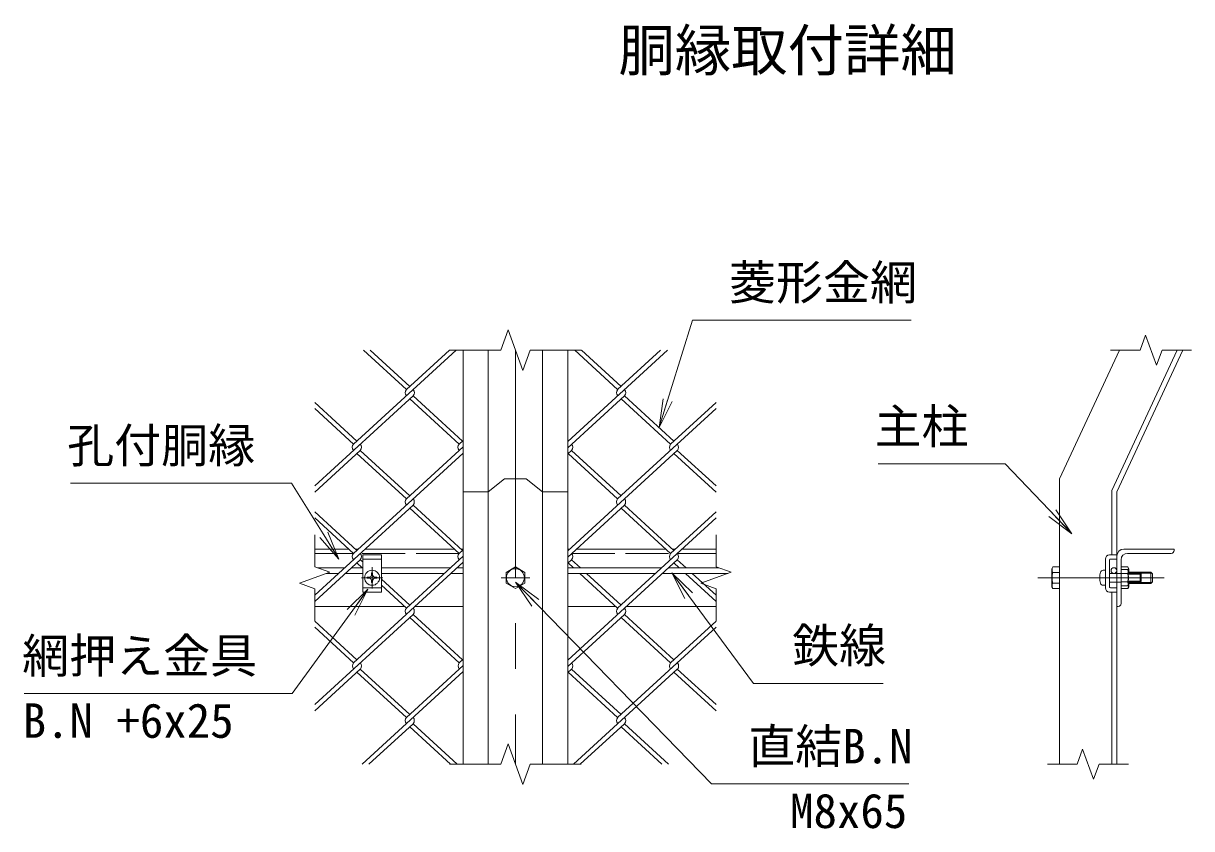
# Model space of a CAD drawing. Units: millimetres, scale not verified. Extents: x -4200 to 4200, y -2970 to 2970.
# Drawn here: x 729 to 2359, y 395 to 1518 of the extents above; entities that cross this region are included whole.
import ezdxf
from ezdxf.enums import TextEntityAlignment as Align

# ---------------------------------------------------------------- set-up
doc = ezdxf.new("R2010")
doc.units = ezdxf.units.MM
doc.header["$LTSCALE"] = 10
doc.linetypes.add('DASHED', pattern=[7.5, 6, -1.5])
doc.linetypes.add('USER1', pattern=[50.8, 31.75, -6.35, 6.35, -6.35])
for name, color, linetype, lineweight in [('0-0_D-STR1', 1, 'Continuous', 18), ('0-1_D-BMK', 2, 'USER1', 13), ('0-2_D-STR-DIM', 7, 'Continuous', 13), ('0-3_D-STR3', 3, 'Continuous', 13), ('0-7_D-STR-TXT', 7, 'Continuous', 13), ('0-8_0', 7, 'Continuous', 18), ('0-B_D-STR2', 7, 'Continuous', 13)]:
    doc.layers.add(name, color=color, linetype=linetype, lineweight=lineweight)
doc.layers.add('0-A_D-TTL-TXT', color=7, linetype='Continuous')
doc.styles.add('ＭＳ ゴシック', font='')
doc.styles.get('ＭＳ ゴシック').set_extended_font_data('MS Gothic')

# ---------------------------------------------------------------- blocks, each defined once
blk = doc.blocks.new('_Open')
at = {"layer": '0-8_0'}
blk.add_line((-10, 1.667), (0, 0), dxfattribs=at)
blk.add_lwpolyline([(-10, -1.667), (0, 0), (-10, 0)], dxfattribs=at)

msp = doc.modelspace()

# ---------------------------------------------------------------- linework, layer by layer
at = {"layer": '0-0_D-STR1'}
for p, q in [((1342.47, 484.45), (1342.47, 1061.88)), ((1377.47, 484.45), (1377.47, 1061.88)), ((1453.47, 484.45), (1453.47, 1061.88)), ((1488.47, 484.45), (1488.47, 1061.88)), ((2174.78, 882.19), (2258.57, 1061.88)), ((2247.78, 866), (2339.12, 1061.88)), ((2254.78, 864.45), (2346.84, 1061.88)), ((2174.78, 484.45), (2174.78, 882.19)), ((2247.78, 776.45), (2247.78, 866)), ((2254.78, 484.45), (2254.78, 864.45)), ((1182.85, 784.45), (1135.47, 784.45)), ((1196.26, 784.45), (1192.32, 784.45)), ((1330.3, 784.45), (1205.73, 784.45)), ((1342.47, 784.45), (1339.78, 784.45)), ((1488.47, 784.45), (1491.17, 784.45)), ((1500.64, 784.45), (1625.21, 784.45)), ((1634.69, 784.45), (1638.62, 784.45)), ((1648.09, 784.45), (1695.47, 784.45)), ((2334.78, 784.45), (2264.78, 784.45)), ((2334.78, 782.45), (2334.78, 784.45)), ((2254.78, 774.45), (2254.78, 704.45)), ((2260.78, 769.45), (2260.78, 708.45)), ((2330.78, 778.45), (2269.78, 778.45)), ((2247.78, 484.45), (2247.78, 724.45)), ((1135.47, 704.45), (1260.68, 704.45)), ((1275.35, 704.45), (1342.47, 704.45)), ((1555.59, 704.45), (1488.47, 704.45)), ((1695.47, 704.45), (1570.26, 704.45)), ((2256.78, 704.45), (2254.78, 704.45))]:
    msp.add_line(p, q, dxfattribs=at)
at = {"layer": '0-0_D-STR1', "linetype": 'DASHED'}
for p, q in [((1189.71, 778.45), (1135.47, 778.45)), ((1336.85, 778.45), (1198.87, 778.45)), ((1494.09, 778.45), (1632.07, 778.45)), ((1641.23, 778.45), (1695.47, 778.45))]:
    msp.add_line(p, q, dxfattribs=at)
at = {"layer": '0-0_D-STR1'}
msp.add_lwpolyline([(1342.47, 864.45), (1377.47, 864.45), (1400.47, 882.19), (1430.47, 882.19), (1453.47, 864.45), (1488.47, 864.45)], dxfattribs=at)
for centre, radius, start, end in [((2264.78, 774.45), 10, 90, 180), ((2269.78, 769.45), 9, 90, 180), ((2330.78, 782.45), 4, 270, 0), ((2256.78, 708.45), 4, 270, 0)]:
    msp.add_arc(centre, radius, start, end, dxfattribs=at)
at = {"layer": '0-1_D-BMK'}
for p, q in [((1415.47, 1061.88), (1415.47, 484.45)), ((1215.47, 759.33), (1215.47, 729.57)), ((1200.59, 744.45), (1230.35, 744.45)), ((1435.47, 744.45), (1395.47, 744.45)), ((2320.78, 744.45), (2144.78, 744.45))]:
    msp.add_line(p, q, dxfattribs=at)
at = {"layer": '0-2_D-STR-DIM'}
for p, q in [((1394.95, 1061.88), (1323.47, 1061.88)), ((1507.47, 1061.88), (1435.99, 1061.88)), ((2246.21, 1061.88), (2287.32, 1061.88)), ((2318.1, 1061.88), (2359.21, 1061.88)), ((1135.47, 804.45), (1135.47, 759.84)), ((1695.47, 804.45), (1695.47, 759.84)), ((1135.47, 729.06), (1135.47, 684.45)), ((1695.47, 729.06), (1695.47, 684.45)), ((1394.95, 484.45), (1323.47, 484.45)), ((1507.47, 484.45), (1435.99, 484.45)), ((2158.28, 484.45), (2199.39, 484.45)), ((2230.17, 484.45), (2271.28, 484.45))]:
    msp.add_line(p, q, dxfattribs=at)
for points in [[(1394.95, 1061.88), (1405.21, 1090.07), (1425.73, 1033.69), (1435.99, 1061.88)], [(2318.1, 1061.88), (2310.4, 1040.73), (2295.01, 1083.02), (2287.32, 1061.88)], [(1135.47, 729.06), (1114.33, 736.76), (1156.61, 752.15), (1135.47, 759.84)], [(1695.47, 729.06), (1674.33, 736.76), (1716.61, 752.15), (1695.47, 759.84)], [(1394.95, 484.45), (1405.21, 512.64), (1425.73, 456.26), (1435.99, 484.45)], [(2230.17, 484.45), (2222.48, 463.31), (2207.09, 505.6), (2199.39, 484.45)]]:
    msp.add_lwpolyline(points, dxfattribs=at)
at = {"layer": '0-3_D-STR3'}
for p, q in [((1202.47, 776.45), (1228.47, 776.45)), ((1202.47, 724.45), (1202.47, 776.45)), ((2238.78, 770.45), (2238.78, 730.45)), ((2244.78, 776.45), (2254.78, 776.45)), ((2244.78, 769.45), (2244.78, 731.45)), ((2245.78, 770.45), (2254.78, 770.45)), ((2254.78, 776.45), (2254.78, 770.45)), ((1177.35, 758.45), (1139.29, 758.45)), ((1168.62, 750.45), (1151.96, 750.45)), ((1202.47, 750.45), (1178.1, 750.45)), ((1202.47, 758.45), (1186.83, 758.45)), ((1214.74, 751.15), (1214.69, 748.06)), ((1214.69, 751.15), (1216.2, 751.15)), ((1216.2, 751.15), (1216.26, 748.06)), ((1228.47, 758.45), (1324.81, 758.45)), ((1228.47, 750.45), (1316.08, 750.45)), ((1325.55, 750.45), (1342.47, 750.45)), ((1334.28, 758.45), (1342.47, 758.45)), ((1415.47, 759.46), (1402.47, 751.96)), ((1402.47, 751.96), (1402.47, 736.95)), ((1428.47, 751.96), (1415.47, 759.46)), ((1428.47, 736.95), (1428.47, 751.96)), ((1619.72, 758.45), (1488.47, 758.45)), ((1610.99, 750.45), (1488.47, 750.45)), ((1711.96, 750.45), (1620.46, 750.45)), ((1699.29, 758.45), (1629.19, 758.45)), ((2164.18, 757.05), (2165.57, 759.46)), ((2164.18, 757.05), (2164.18, 731.85)), ((2174.78, 759.46), (2165.57, 759.46)), ((2174.78, 751.96), (2165.57, 751.96)), ((2174.78, 759.46), (2174.78, 729.44)), ((2235.73, 754.95), (2238.78, 754.95)), ((2238.78, 754.95), (2238.78, 733.95)), ((2244.78, 750.45), (2260.78, 750.45)), ((2260.78, 759.46), (2269.99, 759.46)), ((2260.78, 759.46), (2260.78, 729.44)), ((2260.78, 755.95), (2260.78, 732.95)), ((2260.78, 755.95), (2269.58, 755.95)), ((2269.58, 750.2), (2260.78, 750.2)), ((2271.38, 757.05), (2269.99, 759.46)), ((2270.78, 753.12), (2270.78, 735.56)), ((2270.78, 750.45), (2287.58, 750.45)), ((2271.38, 757.05), (2271.38, 750.45)), ((2271.38, 752.45), (2302.38, 752.45)), ((2271.38, 750.95), (2303.88, 750.95)), ((2287.58, 750.45), (2287.58, 738.45)), ((2288.78, 749.25), (2287.58, 750.45)), ((2302.38, 752.45), (2304.78, 750.05)), ((2302.38, 752.45), (2302.38, 736.45)), ((2304.78, 750.05), (2304.78, 738.85)), ((1211.81, 745.24), (1208.77, 745.18)), ((1208.77, 745.18), (1208.77, 743.72)), ((1208.77, 745.18), (1208.77, 743.72)), ((1211.81, 743.67), (1208.77, 743.72)), ((1213.67, 746.18), (1211.81, 745.24)), ((1213.67, 742.72), (1211.81, 743.67)), ((1213.71, 746.22), (1214.69, 748.06)), ((1213.71, 742.69), (1214.69, 740.84)), ((1214.74, 737.75), (1214.69, 740.84)), ((1214.74, 737.75), (1216.2, 737.75)), ((1216.2, 737.75), (1216.26, 740.84)), ((1217.24, 746.22), (1216.26, 748.06)), ((1217.24, 742.69), (1216.26, 740.84)), ((1217.27, 746.18), (1219.13, 745.24)), ((1217.27, 742.72), (1219.13, 743.67)), ((1219.13, 743.67), (1222.17, 743.72)), ((1402.47, 736.95), (1415.47, 729.44)), ((1415.47, 729.44), (1428.47, 736.95)), ((2174.78, 736.95), (2165.57, 736.95)), ((2235.73, 733.95), (2238.78, 733.95)), ((2244.78, 738.45), (2260.78, 738.45)), ((2269.58, 738.7), (2260.78, 738.7)), ((2270.78, 749.25), (2288.78, 749.25)), ((2270.78, 739.65), (2288.78, 739.65)), ((2270.78, 738.45), (2287.58, 738.45)), ((2271.38, 738.45), (2271.38, 731.85)), ((2271.38, 737.95), (2303.88, 737.95)), ((2271.38, 736.45), (2302.38, 736.45)), ((2288.78, 739.65), (2287.58, 738.45)), ((2288.78, 749.25), (2288.78, 739.65)), ((2302.38, 736.45), (2304.78, 738.85)), ((2164.18, 731.85), (2165.57, 729.44)), ((2174.78, 729.44), (2165.57, 729.44)), ((2244.78, 724.45), (2254.78, 724.45)), ((2245.78, 730.45), (2254.78, 730.45)), ((2254.78, 730.45), (2254.78, 724.45)), ((2260.78, 732.95), (2269.58, 732.95)), ((2260.78, 729.44), (2269.99, 729.44)), ((2271.38, 731.85), (2269.99, 729.44))]:
    msp.add_line(p, q, dxfattribs=at)
at = {"layer": '0-3_D-STR3', "linetype": 'DASHED'}
for p, q in [((1202.47, 770.45), (1228.47, 770.45)), ((1228.47, 730.45), (1202.47, 730.45))]:
    msp.add_line(p, q, dxfattribs=at)
at = {"layer": '0-3_D-STR3'}
for points in [[(1228.47, 776.45), (1228.47, 724.45), (1202.47, 724.45)], [(1219.13, 745.24), (1222.17, 745.18), (1222.17, 743.72)]]:
    msp.add_lwpolyline(points, dxfattribs=at)
for centre, radius in [((1215.47, 744.45), 10.5), ((1415.47, 744.45), 12.5), ((2250.78, 754.45), 4)]:
    msp.add_circle(centre, radius, dxfattribs=at)
for centre, radius, start, end in [((2244.78, 770.45), 6, 90, 180), ((2245.78, 769.45), 1, 90, 180), ((2171.06, 755.71), 6.64, 145.61585, 214.38415), ((2189.25, 744.45), 24.84, 162.4121, 197.5879), ((2258.98, 744.45), 28, 163.92714, 196.07286), ((2235.73, 751.15), 3.8, 90, 163.92714), ((2266.74, 753.08), 4.04, 314.68187, 45.31813), ((2256.41, 744.45), 14.38, 336.42363, 23.57637), ((2264.51, 755.71), 6.64, 340.31873, 34.38415), ((2171.06, 733.19), 6.64, 145.61585, 214.38415), ((2235.73, 737.75), 3.8, 196.07286, 270), ((2266.77, 735.83), 4.02, 314.39087, 45.60913), ((2264.51, 733.19), 6.64, 325.61585, 19.51138), ((2246.31, 744.45), 24.84, 350.11086, 9.88914), ((2244.78, 730.45), 6, 180, 270), ((2245.78, 731.45), 1, 180, 270)]:
    msp.add_arc(centre, radius, start, end, dxfattribs=at)
at = {"layer": '0-7_D-STR-TXT'}
for points in [[(1967.92, 1103.63), (1662.43, 1103.63), (1616.64, 955.92)], [(1921.82, 903.42), (2099.14, 903.42), (2190.87, 806.96)], [(794.75, 876.56), (1103.04, 876.56), (1168.15, 772.09)], [(1964.55, 457.12), (1689.01, 457.12), (1416.87, 736.77)], [(1928.76, 597.16), (1747.89, 597.16), (1634.81, 749.83)], [(730.13, 582.95), (1104.15, 582.95), (1208.52, 726.87)]]:
    msp.add_lwpolyline(points, dxfattribs=at)
at = {"layer": '0-B_D-STR2'}
for p, q in [((1332.61, 1061.88), (1189.55, 930.79)), ((1263.28, 1007.03), (1203.42, 1061.88)), ((1268.02, 1011.37), (1212.9, 1061.88)), ((1323.37, 1061.88), (1263.4, 1006.92)), ((1627.52, 1061.88), (1488.47, 934.46)), ((1558.19, 1007.03), (1498.33, 1061.88)), ((1562.93, 1011.37), (1507.81, 1061.88)), ((1618.05, 1061.88), (1558.19, 1007.03)), ((1272.75, 998.35), (1135.47, 872.55)), ((1341.74, 935.13), (1272.75, 998.35)), ((1567.66, 998.35), (1488.47, 925.78)), ((1636.65, 935.13), (1567.66, 998.35)), ((1194.29, 935.13), (1135.47, 989.03)), ((1189.55, 930.79), (1135.47, 980.34)), ((1337.01, 930.79), (1268.02, 994.01)), ((1695.47, 980.34), (1558.19, 854.55)), ((1631.92, 930.79), (1562.93, 994.01)), ((1695.47, 989.03), (1631.92, 930.79)), ((1342.47, 935.8), (1337.01, 930.79)), ((1489.2, 935.13), (1488.47, 935.8)), ((1199.02, 922.11), (1135.47, 863.87)), ((1342.47, 918.44), (1189.55, 778.31)), ((1263.28, 854.55), (1194.29, 917.77)), ((1268.02, 858.89), (1199.02, 922.11)), ((1342.47, 927.12), (1263.28, 854.55)), ((1342.47, 917.1), (1341.74, 917.77)), ((1641.39, 922.11), (1488.47, 781.98)), ((1493.94, 922.11), (1488.47, 917.1)), ((1558.19, 854.55), (1489.61, 917.39)), ((1562.93, 858.89), (1493.94, 922.11)), ((1695.47, 863.87), (1636.65, 917.77)), ((1695.47, 872.55), (1641.39, 922.11)), ((1272.75, 845.87), (1135.47, 720.07)), ((1194.29, 782.65), (1135.47, 836.55)), ((1337.01, 778.31), (1268.02, 841.53)), ((1341.74, 782.65), (1272.75, 845.87)), ((1567.66, 845.87), (1488.47, 773.3)), ((1631.92, 778.31), (1562.93, 841.53)), ((1636.65, 782.65), (1567.66, 845.87)), ((1695.47, 836.55), (1631.92, 778.31)), ((1189.55, 778.31), (1135.47, 827.87)), ((1695.47, 827.87), (1558.19, 702.07)), ((1342.47, 783.32), (1337.01, 778.31)), ((1489.2, 782.65), (1488.47, 783.32)), ((1199.02, 769.63), (1135.47, 711.39)), ((1202.47, 766.47), (1199.02, 769.63)), ((1342.47, 774.64), (1263.28, 702.07)), ((1641.39, 769.63), (1488.47, 629.5)), ((1493.94, 769.63), (1488.47, 764.62)), ((1506.13, 758.45), (1493.94, 769.63)), ((1653.59, 758.45), (1641.39, 769.63)), ((1342.47, 765.96), (1189.55, 625.83)), ((1201.75, 758.45), (1194.29, 765.29)), ((1342.47, 764.62), (1341.74, 765.29)), ((1496.66, 758.45), (1489.2, 765.29)), ((1558.19, 702.07), (1505.39, 750.45)), ((1562.93, 706.41), (1514.86, 750.45)), ((1644.11, 758.45), (1636.65, 765.29)), ((1695.47, 711.39), (1652.84, 750.45)), ((1695.47, 720.07), (1662.32, 750.45)), ((1268.02, 706.41), (1228.47, 742.65)), ((1263.28, 702.07), (1228.47, 733.97)), ((1272.75, 693.39), (1135.47, 567.59)), ((1337.01, 625.83), (1268.02, 689.05)), ((1341.74, 630.17), (1272.75, 693.39)), ((1567.66, 693.39), (1488.47, 620.82)), ((1631.92, 625.83), (1562.93, 689.05)), ((1636.65, 630.17), (1567.66, 693.39)), ((1194.29, 630.17), (1135.47, 684.07)), ((1189.55, 625.83), (1135.47, 675.39)), ((1695.47, 675.39), (1558.19, 549.59)), ((1695.47, 684.07), (1631.92, 625.83)), ((1342.47, 622.16), (1263.28, 549.59)), ((1342.47, 630.84), (1337.01, 625.83)), ((1489.2, 630.17), (1488.47, 630.84)), ((1199.02, 617.15), (1135.47, 558.91)), ((1263.28, 549.59), (1194.29, 612.81)), ((1268.02, 553.93), (1199.02, 617.15)), ((1342.47, 613.48), (1201.67, 484.45)), ((1342.47, 612.14), (1341.74, 612.81)), ((1493.94, 617.15), (1488.47, 612.14)), ((1558.19, 549.59), (1489.2, 612.81)), ((1562.93, 553.93), (1493.94, 617.15)), ((1641.39, 617.15), (1496.58, 484.45)), ((1695.47, 558.91), (1636.65, 612.81)), ((1695.47, 567.59), (1641.39, 617.15)), ((1272.75, 540.91), (1211.14, 484.45)), ((1334.36, 484.45), (1272.75, 540.91)), ((1567.66, 540.91), (1506.05, 484.45)), ((1629.28, 484.45), (1567.66, 540.91)), ((1324.89, 484.45), (1268.02, 536.57)), ((1619.8, 484.45), (1562.93, 536.57))]:
    msp.add_line(p, q, dxfattribs=at)
for centre, start, end in [((1268.12, 1002.57), 137.5, 222.5), ((1268.12, 1002.57), 317.5, 42.5), ((1563.03, 1002.57), 137.5, 222.5), ((1563.03, 1002.57), 317.5, 42.5), ((1194.29, 926.45), 137.5, 222.5), ((1194.29, 926.45), 317.5, 42.5), ((1341.74, 926.45), 137.5, 222.5), ((1489.2, 926.45), 317.5, 42.5), ((1636.76, 926.33), 137.5, 222.5), ((1636.76, 926.33), 317.5, 42.5), ((1268, 850.2), 137.5, 222.5), ((1268, 850.2), 317.5, 42.5), ((1562.91, 850.2), 137.5, 222.5), ((1562.91, 850.2), 317.5, 42.5), ((1194.29, 773.97), 137.5, 222.5), ((1194.29, 773.97), 317.5, 42.5), ((1341.74, 773.97), 137.5, 222.5), ((1489.2, 773.97), 317.5, 42.5), ((1636.76, 773.85), 137.5, 222.5), ((1636.76, 773.85), 317.5, 42.5), ((1268, 697.72), 137.5, 222.5), ((1268, 697.72), 317.5, 42.5), ((1563.04, 697.62), 137.5, 222.5), ((1563.04, 697.62), 317.5, 42.5), ((1194.41, 621.38), 137.5, 222.5), ((1194.41, 621.38), 317.5, 42.5), ((1341.86, 621.38), 137.5, 222.5), ((1489.32, 621.38), 317.5, 42.5), ((1636.88, 621.26), 137.5, 222.5), ((1636.88, 621.26), 317.5, 42.5), ((1268, 545.24), 137.5, 222.5), ((1268, 545.24), 317.5, 42.5), ((1563.04, 545.14), 137.5, 222.5), ((1563.04, 545.14), 317.5, 42.5)]:
    msp.add_arc(centre, 6.42, start, end, dxfattribs=at)

# ---------------------------------------------------------------- block references
at = {"layer": '0-7_D-STR-TXT', "xscale": 4, "yscale": 4}
for p, rotation in [((1616.05, 954.01), 252.77624), ((2192.25, 805.51), 313.55981), ((1169.21, 770.39), 301.93334), ((1633.62, 751.43), 126.528), ((1415.47, 738.2), 134.22053), ((1209.69, 728.49), 54.05188)]:
    msp.add_blockref('_Open', p, dxfattribs=dict(at, rotation=rotation))

# ---------------------------------------------------------------- texts
at = {"layer": '0-7_D-STR-TXT', "style": 'ＭＳ ゴシック'}
for s, p in [('菱形金網', (1713.61, 1117.87)), ('主柱', (1916.75, 917.14)), ('孔付胴縁', (789.93, 890.55)), ('鉄線', (1801.61, 611.52)), ('網押え金具', (727.09, 597.19)), ('B.N +6x25', (727.81, 506.75)), ('直結B.N', (1740.44, 471.1)), ('M8x65', (1798.8, 380.91))]:
    msp.add_text(s, height=48.09, dxfattribs=at).set_placement(p, align=Align.BOTTOM_LEFT)
at = {"layer": '0-A_D-TTL-TXT', "style": 'ＭＳ ゴシック'}
msp.add_text('胴縁取付詳細', height=57.7, dxfattribs=at).set_placement((1559.22, 1434.07), align=Align.BOTTOM_LEFT)

doc.saveas('drawing.dxf')
